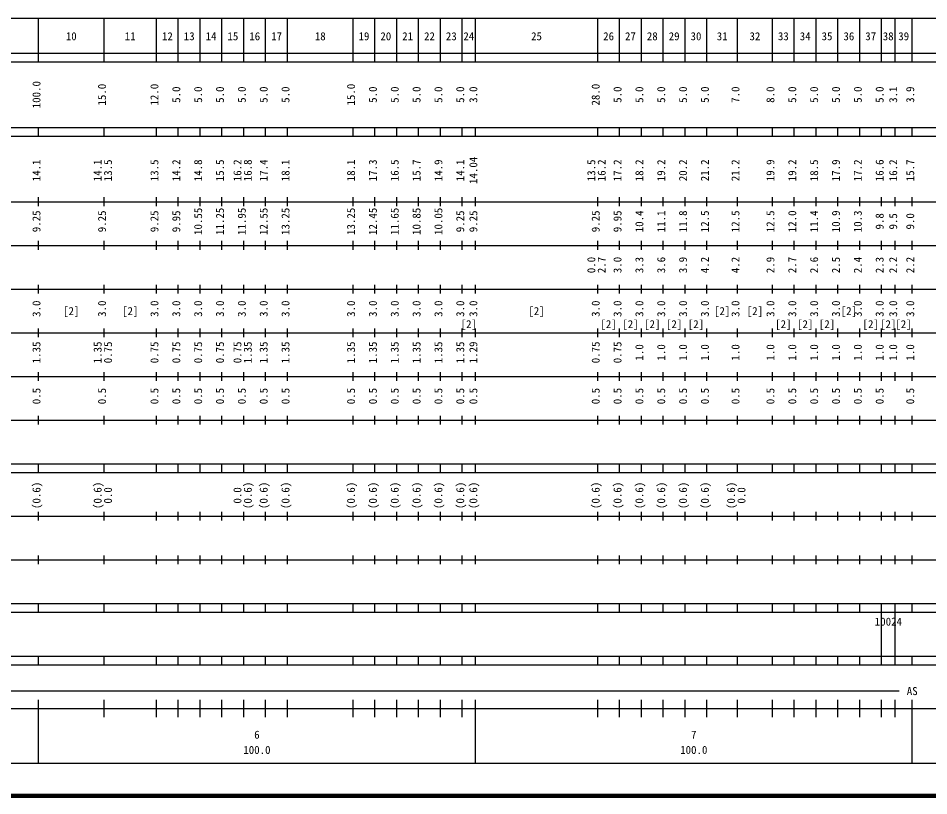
# Model space of a CAD drawing. Units: millimetres on the paper, enlarged 1000 times. Extents: x 40000 to 680000, y 20000 to 380000.
# Drawn here: x 363360 to 571793, y 20000 to 198000 of the extents above; entities that cross this region are included whole.
import ezdxf
from ezdxf.enums import TextEntityAlignment as Align

# ---------------------------------------------------------------- set-up
doc = ezdxf.new("R2010")
doc.units = ezdxf.units.MM
doc.header["$LTSCALE"] = 1000
doc.layers.add('S-TTL', color=2, linetype='Continuous', lineweight=140)
doc.layers.add('S-TTL-BAND', color=7, linetype='Continuous', lineweight=25)
doc.styles.add('ＭＳ ゴシック', font='')
doc.styles.get('ＭＳ ゴシック').set_extended_font_data('MS Gothic')

msp = doc.modelspace()

# ---------------------------------------------------------------- linework, layer by layer
at = {"layer": 'S-TTL'}
msp.add_line((40000, 20000), (680000, 20000), dxfattribs=at)
msp.add_line((40000, 20000), (680000, 20000), dxfattribs=at)
at = {"layer": 'S-TTL-BAND'}
for p, q in [((68000, 198000), (579000, 198000)), ((68000, 198000), (579000, 198000)), ((368000, 188000), (368000, 198000)), ((383000, 188000), (383000, 198000)), ((395000, 188000), (395000, 198000)), ((400000, 188000), (400000, 198000)), ((405000, 188000), (405000, 198000)), ((410000, 188000), (410000, 198000)), ((415000, 188000), (415000, 198000)), ((420000, 188000), (420000, 198000)), ((425000, 188000), (425000, 198000)), ((440000, 188000), (440000, 198000)), ((445000, 188000), (445000, 198000)), ((450000, 188000), (450000, 198000)), ((455000, 188000), (455000, 198000)), ((460000, 188000), (460000, 198000)), ((465000, 188000), (465000, 198000)), ((468000, 188000), (468000, 198000)), ((496000, 188000), (496000, 198000)), ((501000, 188000), (501000, 198000)), ((506000, 188000), (506000, 198000)), ((511000, 188000), (511000, 198000)), ((516000, 188000), (516000, 198000)), ((521000, 188000), (521000, 198000)), ((528000, 188000), (528000, 198000)), ((536000, 188000), (536000, 198000)), ((541000, 188000), (541000, 198000)), ((546000, 188000), (546000, 198000)), ((551000, 188000), (551000, 198000)), ((556000, 188000), (556000, 198000)), ((561000, 188000), (561000, 198000)), ((564100, 188000), (564100, 198000)), ((568000, 188000), (568000, 198000)), ((40000, 190000), (579000, 190000)), ((40000, 190000), (579000, 190000)), ((40000, 188000), (579000, 188000)), ((40000, 188000), (579000, 188000)), ((40000, 173000), (579000, 173000)), ((40000, 173000), (579000, 173000)), ((368000, 171000), (368000, 173000)), ((383000, 171000), (383000, 173000)), ((395000, 171000), (395000, 173000)), ((400000, 171000), (400000, 173000)), ((405000, 171000), (405000, 173000)), ((410000, 171000), (410000, 173000)), ((415000, 171000), (415000, 173000)), ((420000, 171000), (420000, 173000)), ((425000, 171000), (425000, 173000)), ((440000, 171000), (440000, 173000)), ((445000, 171000), (445000, 173000)), ((450000, 171000), (450000, 173000)), ((455000, 171000), (455000, 173000)), ((460000, 171000), (460000, 173000)), ((465000, 171000), (465000, 173000)), ((468000, 171000), (468000, 173000)), ((496000, 171000), (496000, 173000)), ((501000, 171000), (501000, 173000)), ((506000, 171000), (506000, 173000)), ((511000, 171000), (511000, 173000)), ((516000, 171000), (516000, 173000)), ((521000, 171000), (521000, 173000)), ((528000, 171000), (528000, 173000)), ((536000, 171000), (536000, 173000)), ((541000, 171000), (541000, 173000)), ((546000, 171000), (546000, 173000)), ((551000, 171000), (551000, 173000)), ((556000, 171000), (556000, 173000)), ((561000, 171000), (561000, 173000)), ((564100, 171000), (564100, 173000)), ((568000, 171000), (568000, 173000)), ((40000, 171000), (579000, 171000)), ((40000, 171000), (579000, 171000)), ((368000, 155000), (368000, 157000)), ((383000, 155000), (383000, 157000)), ((395000, 155000), (395000, 157000)), ((400000, 155000), (400000, 157000)), ((405000, 155000), (405000, 157000)), ((410000, 155000), (410000, 157000)), ((415000, 155000), (415000, 157000)), ((420000, 155000), (420000, 157000)), ((425000, 155000), (425000, 157000)), ((440000, 155000), (440000, 157000)), ((445000, 155000), (445000, 157000)), ((450000, 155000), (450000, 157000)), ((455000, 155000), (455000, 157000)), ((460000, 155000), (460000, 157000)), ((465000, 155000), (465000, 157000)), ((468000, 155000), (468000, 157000)), ((496000, 155000), (496000, 157000)), ((501000, 155000), (501000, 157000)), ((506000, 155000), (506000, 157000)), ((511000, 155000), (511000, 157000)), ((516000, 155000), (516000, 157000)), ((521000, 155000), (521000, 157000)), ((528000, 155000), (528000, 157000)), ((536000, 155000), (536000, 157000)), ((541000, 155000), (541000, 157000)), ((546000, 155000), (546000, 157000)), ((551000, 155000), (551000, 157000)), ((556000, 155000), (556000, 157000)), ((561000, 155000), (561000, 157000)), ((564100, 155000), (564100, 157000)), ((568000, 155000), (568000, 157000)), ((40000, 156000), (579000, 156000)), ((40000, 156000), (579000, 156000)), ((46000, 146000), (579000, 146000)), ((46000, 146000), (579000, 146000)), ((368000, 145000), (368000, 147000)), ((383000, 145000), (383000, 147000)), ((395000, 145000), (395000, 147000)), ((400000, 145000), (400000, 147000)), ((405000, 145000), (405000, 147000)), ((410000, 145000), (410000, 147000)), ((415000, 145000), (415000, 147000)), ((420000, 145000), (420000, 147000)), ((425000, 145000), (425000, 147000)), ((440000, 145000), (440000, 147000)), ((445000, 145000), (445000, 147000)), ((450000, 145000), (450000, 147000)), ((455000, 145000), (455000, 147000)), ((460000, 145000), (460000, 147000)), ((465000, 145000), (465000, 147000)), ((468000, 145000), (468000, 147000)), ((496000, 145000), (496000, 147000)), ((501000, 145000), (501000, 147000)), ((506000, 145000), (506000, 147000)), ((511000, 145000), (511000, 147000)), ((516000, 145000), (516000, 147000)), ((521000, 145000), (521000, 147000)), ((528000, 145000), (528000, 147000)), ((536000, 145000), (536000, 147000)), ((541000, 145000), (541000, 147000)), ((546000, 145000), (546000, 147000)), ((551000, 145000), (551000, 147000)), ((556000, 145000), (556000, 147000)), ((561000, 145000), (561000, 147000)), ((564100, 145000), (564100, 147000)), ((568000, 145000), (568000, 147000)), ((52000, 136000), (579000, 136000)), ((52000, 136000), (579000, 136000)), ((368000, 135000), (368000, 137000)), ((383000, 135000), (383000, 137000)), ((395000, 135000), (395000, 137000)), ((400000, 135000), (400000, 137000)), ((405000, 135000), (405000, 137000)), ((410000, 135000), (410000, 137000)), ((415000, 135000), (415000, 137000)), ((420000, 135000), (420000, 137000)), ((425000, 135000), (425000, 137000)), ((440000, 135000), (440000, 137000)), ((445000, 135000), (445000, 137000)), ((450000, 135000), (450000, 137000)), ((455000, 135000), (455000, 137000)), ((460000, 135000), (460000, 137000)), ((465000, 135000), (465000, 137000)), ((468000, 135000), (468000, 137000)), ((496000, 135000), (496000, 137000)), ((501000, 135000), (501000, 137000)), ((506000, 135000), (506000, 137000)), ((511000, 135000), (511000, 137000)), ((516000, 135000), (516000, 137000)), ((521000, 135000), (521000, 137000)), ((528000, 135000), (528000, 137000)), ((536000, 135000), (536000, 137000)), ((541000, 135000), (541000, 137000)), ((546000, 135000), (546000, 137000)), ((551000, 135000), (551000, 137000)), ((556000, 135000), (556000, 137000)), ((561000, 135000), (561000, 137000)), ((564100, 135000), (564100, 137000)), ((568000, 135000), (568000, 137000)), ((46000, 126000), (579000, 126000)), ((46000, 126000), (579000, 126000)), ((368000, 125000), (368000, 127000)), ((383000, 125000), (383000, 127000)), ((395000, 125000), (395000, 127000)), ((400000, 125000), (400000, 127000)), ((405000, 125000), (405000, 127000)), ((410000, 125000), (410000, 127000)), ((415000, 125000), (415000, 127000)), ((420000, 125000), (420000, 127000)), ((425000, 125000), (425000, 127000)), ((440000, 125000), (440000, 127000)), ((445000, 125000), (445000, 127000)), ((450000, 125000), (450000, 127000)), ((455000, 125000), (455000, 127000)), ((460000, 125000), (460000, 127000)), ((465000, 125000), (465000, 127000)), ((468000, 125000), (468000, 127000)), ((496000, 125000), (496000, 127000)), ((501000, 125000), (501000, 127000)), ((506000, 125000), (506000, 127000)), ((511000, 125000), (511000, 127000)), ((516000, 125000), (516000, 127000)), ((521000, 125000), (521000, 127000)), ((528000, 125000), (528000, 127000)), ((536000, 125000), (536000, 127000)), ((541000, 125000), (541000, 127000)), ((546000, 125000), (546000, 127000)), ((551000, 125000), (551000, 127000)), ((556000, 125000), (556000, 127000)), ((561000, 125000), (561000, 127000)), ((564100, 125000), (564100, 127000)), ((568000, 125000), (568000, 127000)), ((368000, 115000), (368000, 117000)), ((383000, 115000), (383000, 117000)), ((395000, 115000), (395000, 117000)), ((400000, 115000), (400000, 117000)), ((405000, 115000), (405000, 117000)), ((410000, 115000), (410000, 117000)), ((415000, 115000), (415000, 117000)), ((420000, 115000), (420000, 117000)), ((425000, 115000), (425000, 117000)), ((440000, 115000), (440000, 117000)), ((445000, 115000), (445000, 117000)), ((450000, 115000), (450000, 117000)), ((455000, 115000), (455000, 117000)), ((460000, 115000), (460000, 117000)), ((465000, 115000), (465000, 117000)), ((468000, 115000), (468000, 117000)), ((496000, 115000), (496000, 117000)), ((501000, 115000), (501000, 117000)), ((506000, 115000), (506000, 117000)), ((511000, 115000), (511000, 117000)), ((516000, 115000), (516000, 117000)), ((521000, 115000), (521000, 117000)), ((528000, 115000), (528000, 117000)), ((536000, 115000), (536000, 117000)), ((541000, 115000), (541000, 117000)), ((546000, 115000), (546000, 117000)), ((551000, 115000), (551000, 117000)), ((556000, 115000), (556000, 117000)), ((561000, 115000), (561000, 117000)), ((564100, 115000), (564100, 117000)), ((568000, 115000), (568000, 117000)), ((52000, 116000), (579000, 116000)), ((52000, 116000), (579000, 116000)), ((368000, 105000), (368000, 107000)), ((383000, 105000), (383000, 107000)), ((395000, 105000), (395000, 107000)), ((400000, 105000), (400000, 107000)), ((405000, 105000), (405000, 107000)), ((410000, 105000), (410000, 107000)), ((415000, 105000), (415000, 107000)), ((420000, 105000), (420000, 107000)), ((425000, 105000), (425000, 107000)), ((440000, 105000), (440000, 107000)), ((445000, 105000), (445000, 107000)), ((450000, 105000), (450000, 107000)), ((455000, 105000), (455000, 107000)), ((460000, 105000), (460000, 107000)), ((465000, 105000), (465000, 107000)), ((468000, 105000), (468000, 107000)), ((496000, 105000), (496000, 107000)), ((501000, 105000), (501000, 107000)), ((506000, 105000), (506000, 107000)), ((511000, 105000), (511000, 107000)), ((516000, 105000), (516000, 107000)), ((521000, 105000), (521000, 107000)), ((528000, 105000), (528000, 107000)), ((536000, 105000), (536000, 107000)), ((541000, 105000), (541000, 107000)), ((546000, 105000), (546000, 107000)), ((551000, 105000), (551000, 107000)), ((556000, 105000), (556000, 107000)), ((561000, 105000), (561000, 107000)), ((564100, 105000), (564100, 107000)), ((568000, 105000), (568000, 107000)), ((46000, 106000), (579000, 106000)), ((46000, 106000), (579000, 106000)), ((40000, 96000), (579000, 96000)), ((40000, 96000), (579000, 96000)), ((368000, 94000), (368000, 96000)), ((383000, 94000), (383000, 96000)), ((395000, 94000), (395000, 96000)), ((400000, 94000), (400000, 96000)), ((405000, 94000), (405000, 96000)), ((410000, 94000), (410000, 96000)), ((415000, 94000), (415000, 96000)), ((420000, 94000), (420000, 96000)), ((425000, 94000), (425000, 96000)), ((440000, 94000), (440000, 96000)), ((445000, 94000), (445000, 96000)), ((450000, 94000), (450000, 96000)), ((455000, 94000), (455000, 96000)), ((460000, 94000), (460000, 96000)), ((465000, 94000), (465000, 96000)), ((468000, 94000), (468000, 96000)), ((496000, 94000), (496000, 96000)), ((501000, 94000), (501000, 96000)), ((506000, 94000), (506000, 96000)), ((511000, 94000), (511000, 96000)), ((516000, 94000), (516000, 96000)), ((521000, 94000), (521000, 96000)), ((528000, 94000), (528000, 96000)), ((536000, 94000), (536000, 96000)), ((541000, 94000), (541000, 96000)), ((546000, 94000), (546000, 96000)), ((551000, 94000), (551000, 96000)), ((556000, 94000), (556000, 96000)), ((561000, 94000), (561000, 96000)), ((564100, 94000), (564100, 96000)), ((568000, 94000), (568000, 96000)), ((40000, 94000), (579000, 94000)), ((40000, 94000), (579000, 94000)), ((49000, 84000), (579000, 84000)), ((49000, 84000), (579000, 84000)), ((368000, 83000), (368000, 85000)), ((383000, 83000), (383000, 85000)), ((395000, 83000), (395000, 85000)), ((400000, 83000), (400000, 85000)), ((405000, 83000), (405000, 85000)), ((410000, 83000), (410000, 85000)), ((415000, 83000), (415000, 85000)), ((420000, 83000), (420000, 85000)), ((425000, 83000), (425000, 85000)), ((440000, 83000), (440000, 85000)), ((445000, 83000), (445000, 85000)), ((450000, 83000), (450000, 85000)), ((455000, 83000), (455000, 85000)), ((460000, 83000), (460000, 85000)), ((465000, 83000), (465000, 85000)), ((468000, 83000), (468000, 85000)), ((496000, 83000), (496000, 85000)), ((501000, 83000), (501000, 85000)), ((506000, 83000), (506000, 85000)), ((511000, 83000), (511000, 85000)), ((516000, 83000), (516000, 85000)), ((521000, 83000), (521000, 85000)), ((528000, 83000), (528000, 85000)), ((536000, 83000), (536000, 85000)), ((541000, 83000), (541000, 85000)), ((546000, 83000), (546000, 85000)), ((551000, 83000), (551000, 85000)), ((556000, 83000), (556000, 85000)), ((561000, 83000), (561000, 85000)), ((564100, 83000), (564100, 85000)), ((568000, 83000), (568000, 85000)), ((40000, 74000), (579000, 74000)), ((40000, 74000), (579000, 74000)), ((368000, 73000), (368000, 75000)), ((383000, 73000), (383000, 75000)), ((395000, 73000), (395000, 75000)), ((400000, 73000), (400000, 75000)), ((405000, 73000), (405000, 75000)), ((410000, 73000), (410000, 75000)), ((415000, 73000), (415000, 75000)), ((420000, 73000), (420000, 75000)), ((425000, 73000), (425000, 75000)), ((440000, 73000), (440000, 75000)), ((445000, 73000), (445000, 75000)), ((450000, 73000), (450000, 75000)), ((455000, 73000), (455000, 75000)), ((460000, 73000), (460000, 75000)), ((465000, 73000), (465000, 75000)), ((468000, 73000), (468000, 75000)), ((496000, 73000), (496000, 75000)), ((501000, 73000), (501000, 75000)), ((506000, 73000), (506000, 75000)), ((511000, 73000), (511000, 75000)), ((516000, 73000), (516000, 75000)), ((521000, 73000), (521000, 75000)), ((528000, 73000), (528000, 75000)), ((536000, 73000), (536000, 75000)), ((541000, 73000), (541000, 75000)), ((546000, 73000), (546000, 75000)), ((551000, 73000), (551000, 75000)), ((556000, 73000), (556000, 75000)), ((561000, 73000), (561000, 75000)), ((564100, 73000), (564100, 75000)), ((568000, 73000), (568000, 75000)), ((40000, 64000), (579000, 64000)), ((40000, 64000), (579000, 64000)), ((368000, 62000), (368000, 64000)), ((383000, 62000), (383000, 64000)), ((395000, 62000), (395000, 64000)), ((400000, 62000), (400000, 64000)), ((405000, 62000), (405000, 64000)), ((410000, 62000), (410000, 64000)), ((415000, 62000), (415000, 64000)), ((420000, 62000), (420000, 64000)), ((425000, 62000), (425000, 64000)), ((440000, 62000), (440000, 64000)), ((445000, 62000), (445000, 64000)), ((450000, 62000), (450000, 64000)), ((455000, 62000), (455000, 64000)), ((460000, 62000), (460000, 64000)), ((465000, 62000), (465000, 64000)), ((468000, 62000), (468000, 64000)), ((496000, 62000), (496000, 64000)), ((501000, 62000), (501000, 64000)), ((506000, 62000), (506000, 64000)), ((511000, 62000), (511000, 64000)), ((516000, 62000), (516000, 64000)), ((521000, 62000), (521000, 64000)), ((528000, 62000), (528000, 64000)), ((536000, 62000), (536000, 64000)), ((541000, 62000), (541000, 64000)), ((546000, 62000), (546000, 64000)), ((551000, 62000), (551000, 64000)), ((556000, 62000), (556000, 64000)), ((561000, 62000), (561000, 64000)), ((564100, 62000), (564100, 64000)), ((568000, 62000), (568000, 64000)), ((40000, 62000), (579000, 62000)), ((40000, 62000), (579000, 62000)), ((561000, 52000), (561000, 62000)), ((564100, 52000), (564100, 62000)), ((40000, 52000), (579000, 52000)), ((40000, 52000), (579000, 52000)), ((368000, 50000), (368000, 52000)), ((383000, 50000), (383000, 52000)), ((395000, 50000), (395000, 52000)), ((400000, 50000), (400000, 52000)), ((405000, 50000), (405000, 52000)), ((410000, 50000), (410000, 52000)), ((415000, 50000), (415000, 52000)), ((420000, 50000), (420000, 52000)), ((425000, 50000), (425000, 52000)), ((440000, 50000), (440000, 52000)), ((445000, 50000), (445000, 52000)), ((450000, 50000), (450000, 52000)), ((455000, 50000), (455000, 52000)), ((460000, 50000), (460000, 52000)), ((465000, 50000), (465000, 52000)), ((468000, 50000), (468000, 52000)), ((496000, 50000), (496000, 52000)), ((501000, 50000), (501000, 52000)), ((506000, 50000), (506000, 52000)), ((511000, 50000), (511000, 52000)), ((516000, 50000), (516000, 52000)), ((521000, 50000), (521000, 52000)), ((528000, 50000), (528000, 52000)), ((536000, 50000), (536000, 52000)), ((541000, 50000), (541000, 52000)), ((546000, 50000), (546000, 52000)), ((551000, 50000), (551000, 52000)), ((556000, 50000), (556000, 52000)), ((561000, 50000), (561000, 52000)), ((564100, 50000), (564100, 52000)), ((568000, 50000), (568000, 52000)), ((40000, 50000), (579000, 50000)), ((40000, 50000), (579000, 50000)), ((71000, 44000), (565000, 44000)), ((368000, 27500), (368000, 42000)), ((383000, 38000), (383000, 42000)), ((395000, 38000), (395000, 42000)), ((400000, 38000), (400000, 42000)), ((405000, 38000), (405000, 42000)), ((410000, 38000), (410000, 42000)), ((415000, 38000), (415000, 42000)), ((420000, 38000), (420000, 42000)), ((425000, 38000), (425000, 42000)), ((440000, 38000), (440000, 42000)), ((445000, 38000), (445000, 42000)), ((450000, 38000), (450000, 42000)), ((455000, 38000), (455000, 42000)), ((460000, 38000), (460000, 42000)), ((465000, 38000), (465000, 42000)), ((468000, 27500), (468000, 42000)), ((496000, 38000), (496000, 42000)), ((501000, 38000), (501000, 42000)), ((506000, 38000), (506000, 42000)), ((511000, 38000), (511000, 42000)), ((516000, 38000), (516000, 42000)), ((521000, 38000), (521000, 42000)), ((528000, 38000), (528000, 42000)), ((536000, 38000), (536000, 42000)), ((541000, 38000), (541000, 42000)), ((546000, 38000), (546000, 42000)), ((551000, 38000), (551000, 42000)), ((556000, 38000), (556000, 42000)), ((561000, 38000), (561000, 42000)), ((564100, 38000), (564100, 42000)), ((568000, 27500), (568000, 42000)), ((40000, 40000), (579000, 40000)), ((40000, 40000), (579000, 40000)), ((68000, 27500), (579000, 27500)), ((68000, 27500), (579000, 27500))]:
    msp.add_line(p, q, dxfattribs=at)

# ---------------------------------------------------------------- texts
at = {"layer": 'S-TTL-BAND', "style": 'ＭＳ ゴシック'}
for s, p in [('10', (375500, 192405)), ('11', (389000, 192405)), ('12', (397500, 192405)), ('13', (402500, 192405)), ('14', (407500, 192405)), ('15', (412500, 192405)), ('16', (417500, 192405)), ('17', (422500, 192405)), ('18', (432500, 192405)), ('19', (442500, 192405)), ('20', (447500, 192405)), ('21', (452500, 192405)), ('22', (457500, 192405)), ('23', (462500, 192405)), ('24', (466500, 192405)), ('25', (482000, 192405)), ('26', (498500, 192405)), ('27', (503500, 192405)), ('28', (508500, 192405)), ('29', (513500, 192405)), ('30', (518500, 192405)), ('31', (524500, 192405)), ('32', (532000, 192405)), ('33', (538500, 192405)), ('34', (543500, 192405)), ('35', (548500, 192405)), ('36', (553500, 192405)), ('37', (558500, 192405)), ('38', (562500, 192405)), ('39', (566050, 192405)), ('[2]', (375500, 129500)), ('[2]', (389000, 129500)), ('[2]', (482000, 129500)), ('[2]', (524500, 129500)), ('[2]', (532000, 129500)), ('[2]', (553500, 129500)), ('[2]', (466500, 126500)), ('[2]', (498500, 126500)), ('[2]', (503500, 126500)), ('[2]', (508500, 126500)), ('[2]', (513500, 126500)), ('[2]', (518500, 126500)), ('[2]', (538500, 126500)), ('[2]', (543500, 126500)), ('[2]', (548500, 126500)), ('[2]', (558500, 126500)), ('[2]', (562500, 126500)), ('[2]', (566000, 126500)), ('AS', (568000, 42500)), ('6', (418000, 32523)), ('7', (518000, 32523)), ('100.0', (418000, 29033)), ('100.0', (518000, 29033))]:
    msp.add_text(s, height=1833, dxfattribs=at).set_placement(p, align=Align.BOTTOM_CENTER)
for s, p in [('100.0', (369000, 180500)), ('15.0', (384000, 180500)), ('12.0', (396000, 180500)), ('5.0', (401000, 180500)), ('5.0', (406000, 180500)), ('5.0', (411000, 180500)), ('5.0', (416000, 180500)), ('5.0', (421000, 180500)), ('5.0', (426000, 180500)), ('15.0', (441000, 180500)), ('5.0', (446000, 180500)), ('5.0', (451000, 180500)), ('5.0', (456000, 180500)), ('5.0', (461000, 180500)), ('5.0', (466000, 180500)), ('3.0', (469000, 180500)), ('28.0', (497000, 180500)), ('5.0', (502000, 180500)), ('5.0', (507000, 180500)), ('5.0', (512000, 180500)), ('5.0', (517000, 180500)), ('5.0', (522000, 180500)), ('7.0', (529000, 180500)), ('8.0', (537000, 180500)), ('5.0', (542000, 180500)), ('5.0', (547000, 180500)), ('5.0', (552000, 180500)), ('5.0', (557000, 180500)), ('5.0', (562000, 180500)), ('3.1', (565100, 180500)), ('3.9', (569000, 180500)), ('14.1', (369000, 163174)), ('14.1', (383000, 163174)), ('13.5', (385370, 163174)), ('13.5', (396000, 163174)), ('14.2', (401000, 163174)), ('14.8', (406000, 163174)), ('15.5', (411000, 163174)), ('16.2', (415000, 163174)), ('16.8', (417370, 163174)), ('17.4', (421000, 163174)), ('18.1', (426000, 163174)), ('18.1', (441000, 163174)), ('17.3', (446000, 163174)), ('16.5', (451000, 163174)), ('15.7', (456000, 163174)), ('14.9', (461000, 163174)), ('14.1', (466000, 163174)), ('14.04', (469000, 163174)), ('13.5', (496000, 163174)), ('16.2', (498370, 163174)), ('17.2', (502000, 163174)), ('18.2', (507000, 163174)), ('19.2', (512000, 163174)), ('20.2', (517000, 163174)), ('21.2', (522000, 163174)), ('21.2', (529000, 163174)), ('19.9', (537000, 163174)), ('19.2', (542000, 163174)), ('18.5', (547000, 163174)), ('17.9', (552000, 163174)), ('17.2', (557000, 163174)), ('16.6', (562000, 163174)), ('16.2', (565100, 163174)), ('15.7', (569000, 163174)), ('10.55', (406000, 151500)), ('11.25', (411000, 151500)), ('11.95', (416000, 151500)), ('12.55', (421000, 151500)), ('13.25', (426000, 151500)), ('13.25', (441000, 151500)), ('12.45', (446000, 151500)), ('11.65', (451000, 151500)), ('10.85', (456000, 151500)), ('10.05', (461000, 151500)), ('9.25', (369000, 151500)), ('9.25', (384000, 151500)), ('9.25', (396000, 151500)), ('9.95', (401000, 151500)), ('9.25', (466000, 151500)), ('9.25', (469000, 151500)), ('9.25', (497000, 151500)), ('9.95', (502000, 151500)), ('10.4', (507000, 151500)), ('11.1', (512000, 151500)), ('11.8', (517000, 151500)), ('12.5', (522000, 151500)), ('12.5', (529000, 151500)), ('12.5', (537000, 151500)), ('12.0', (542000, 151500)), ('11.4', (547000, 151500)), ('10.9', (552000, 151500)), ('10.3', (557000, 151500)), ('9.8', (562000, 151500)), ('9.5', (565100, 151500)), ('9.0', (569000, 151500)), ('0.0', (496000, 141500)), ('2.7', (498370, 141500)), ('3.0', (502000, 141500)), ('3.3', (507000, 141500)), ('3.6', (512000, 141500)), ('3.9', (517000, 141500)), ('4.2', (522000, 141500)), ('4.2', (529000, 141500)), ('2.9', (537000, 141500)), ('2.7', (542000, 141500)), ('2.6', (547000, 141500)), ('2.5', (552000, 141500)), ('2.4', (557000, 141500)), ('2.3', (562000, 141500)), ('2.2', (565100, 141500)), ('2.2', (569000, 141500)), ('3.0', (369000, 131500)), ('3.0', (384000, 131500)), ('3.0', (396000, 131500)), ('3.0', (401000, 131500)), ('3.0', (406000, 131500)), ('3.0', (411000, 131500)), ('3.0', (416000, 131500)), ('3.0', (421000, 131500)), ('3.0', (426000, 131500)), ('3.0', (441000, 131500)), ('3.0', (446000, 131500)), ('3.0', (451000, 131500)), ('3.0', (456000, 131500)), ('3.0', (461000, 131500)), ('3.0', (466000, 131500)), ('3.0', (469000, 131500)), ('3.0', (497000, 131500)), ('3.0', (502000, 131500)), ('3.0', (507000, 131500)), ('3.0', (512000, 131500)), ('3.0', (517000, 131500)), ('3.0', (522000, 131500)), ('3.0', (529000, 131500)), ('3.0', (537000, 131500)), ('3.0', (542000, 131500)), ('3.0', (547000, 131500)), ('3.0', (552000, 131500)), ('3.0', (557000, 131500)), ('3.0', (562000, 131500)), ('3.0', (565100, 131500)), ('3.0', (569000, 131500)), ('1.35', (369000, 121500)), ('1.35', (383000, 121500)), ('0.75', (385370, 121500)), ('0.75', (396000, 121500)), ('0.75', (401000, 121500)), ('0.75', (406000, 121500)), ('0.75', (411000, 121500)), ('0.75', (415000, 121500)), ('1.35', (417370, 121500)), ('1.35', (421000, 121500)), ('1.35', (426000, 121500)), ('1.35', (441000, 121500)), ('1.35', (446000, 121500)), ('1.35', (451000, 121500)), ('1.35', (456000, 121500)), ('1.35', (461000, 121500)), ('1.35', (466000, 121500)), ('1.29', (469000, 121500)), ('0.75', (497000, 121500)), ('0.75', (502000, 121500)), ('1.0', (507000, 121500)), ('1.0', (512000, 121500)), ('1.0', (517000, 121500)), ('1.0', (522000, 121500)), ('1.0', (529000, 121500)), ('1.0', (537000, 121500)), ('1.0', (542000, 121500)), ('1.0', (547000, 121500)), ('1.0', (552000, 121500)), ('1.0', (557000, 121500)), ('1.0', (562000, 121500)), ('1.0', (565100, 121500)), ('1.0', (569000, 121500)), ('0.5', (369000, 111500)), ('0.5', (384000, 111500)), ('0.5', (396000, 111500)), ('0.5', (401000, 111500)), ('0.5', (406000, 111500)), ('0.5', (411000, 111500)), ('0.5', (416000, 111500)), ('0.5', (421000, 111500)), ('0.5', (426000, 111500)), ('0.5', (441000, 111500)), ('0.5', (446000, 111500)), ('0.5', (451000, 111500)), ('0.5', (456000, 111500)), ('0.5', (461000, 111500)), ('0.5', (466000, 111500)), ('0.5', (469000, 111500)), ('0.5', (497000, 111500)), ('0.5', (502000, 111500)), ('0.5', (507000, 111500)), ('0.5', (512000, 111500)), ('0.5', (517000, 111500)), ('0.5', (522000, 111500)), ('0.5', (529000, 111500)), ('0.5', (537000, 111500)), ('0.5', (542000, 111500)), ('0.5', (547000, 111500)), ('0.5', (552000, 111500)), ('0.5', (557000, 111500)), ('0.5', (562000, 111500)), ('0.5', (569000, 111500)), ('(0.6)', (369000, 88764)), ('(0.6)', (383000, 88764)), ('0.0', (385370, 88764)), ('0.0', (415000, 88764)), ('(0.6)', (417370, 88764)), ('(0.6)', (421000, 88764)), ('(0.6)', (426000, 88764)), ('(0.6)', (441000, 88764)), ('(0.6)', (446000, 88764)), ('(0.6)', (451000, 88764)), ('(0.6)', (456000, 88764)), ('(0.6)', (461000, 88764)), ('(0.6)', (466000, 88764)), ('(0.6)', (469000, 88764)), ('(0.6)', (497000, 88764)), ('(0.6)', (502000, 88764)), ('(0.6)', (507000, 88764)), ('(0.6)', (512000, 88764)), ('(0.6)', (517000, 88764)), ('(0.6)', (522000, 88764)), ('(0.6)', (528000, 88764)), ('0.0', (530370, 88764))]:
    msp.add_text(s, height=1833, rotation=90, dxfattribs=at).set_placement(p, align=Align.BOTTOM_CENTER)
msp.add_text('10024', height=1833, dxfattribs=at).set_placement((559425, 58405), align=Align.BOTTOM_LEFT)

doc.saveas('drawing.dxf')
